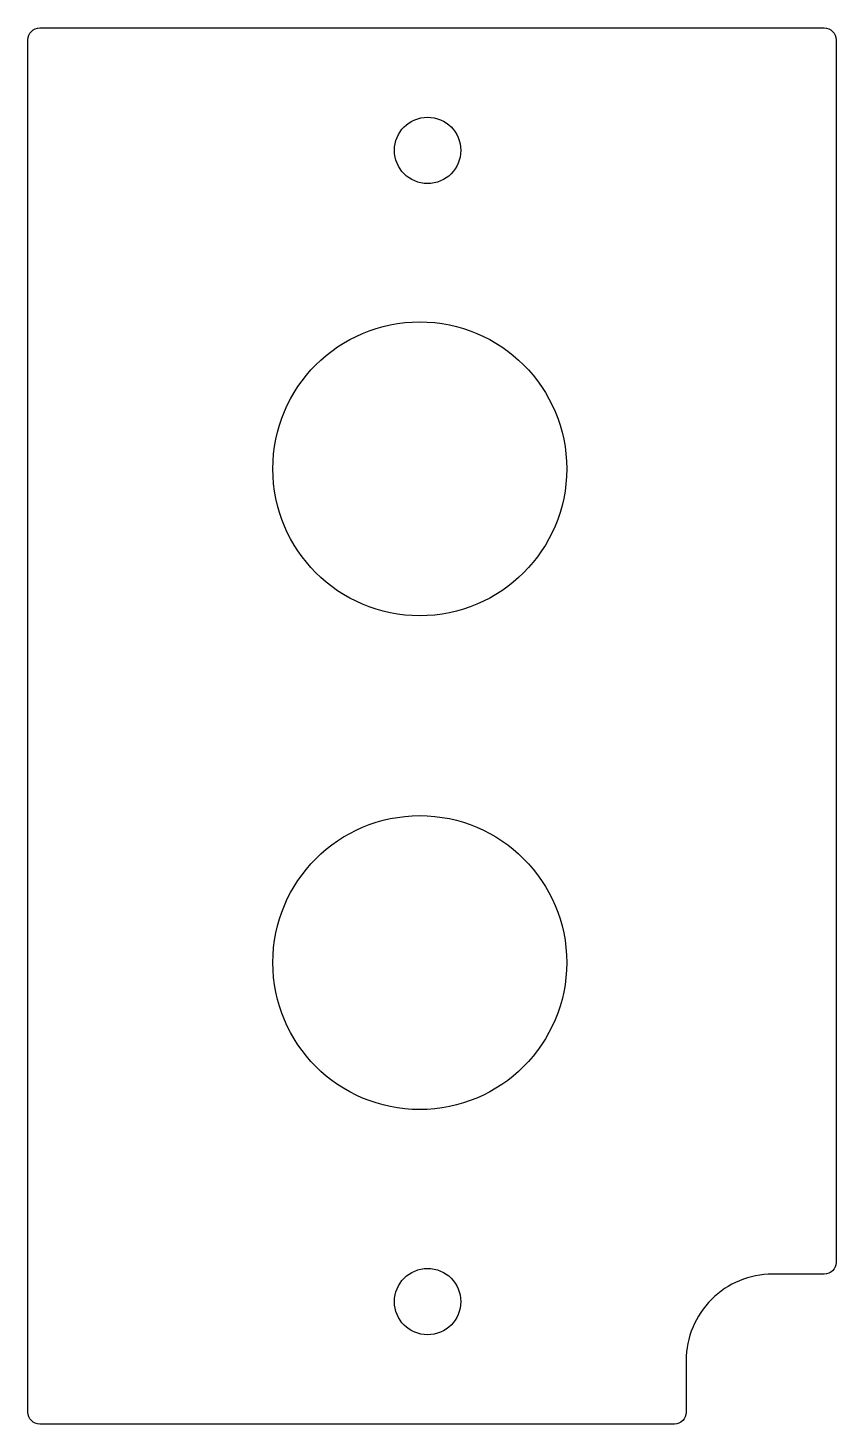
# Model space of a CAD drawing. Header units: inches. Extents: x 0.1 to 2.16, y -5.29 to -1.72.
import ezdxf

# ---------------------------------------------------------------- set-up
doc = ezdxf.new("R2010")
doc.units = ezdxf.units.IN
doc.layers.get('0').update_dxf_attribs({"linetype": 'CONTINUOUS'})

msp = doc.modelspace()

# ---------------------------------------------------------------- linework, layer by layer
msp.add_lwpolyline([(2, -4.905, 0.414214), (1.78, -5.125), (1.78, -5.2575, -0.414214), (1.75, -5.2875), (0.13, -5.2875, -0.414214), (0.1, -5.2575), (0.1, -1.755, -0.414214), (0.13, -1.725), (2.1325, -1.725, -0.414214), (2.1625, -1.755), (2.1625, -4.875, -0.414214), (2.1325, -4.905)], format="xyb", close=True)
for centre, radius in [((1.12, -2.0375), 0.0847), ((1.1, -2.85), 0.375), ((1.1, -4.11), 0.375), ((1.12, -4.975), 0.0847)]:
    msp.add_circle(centre, radius)

doc.saveas('drawing.dxf')
